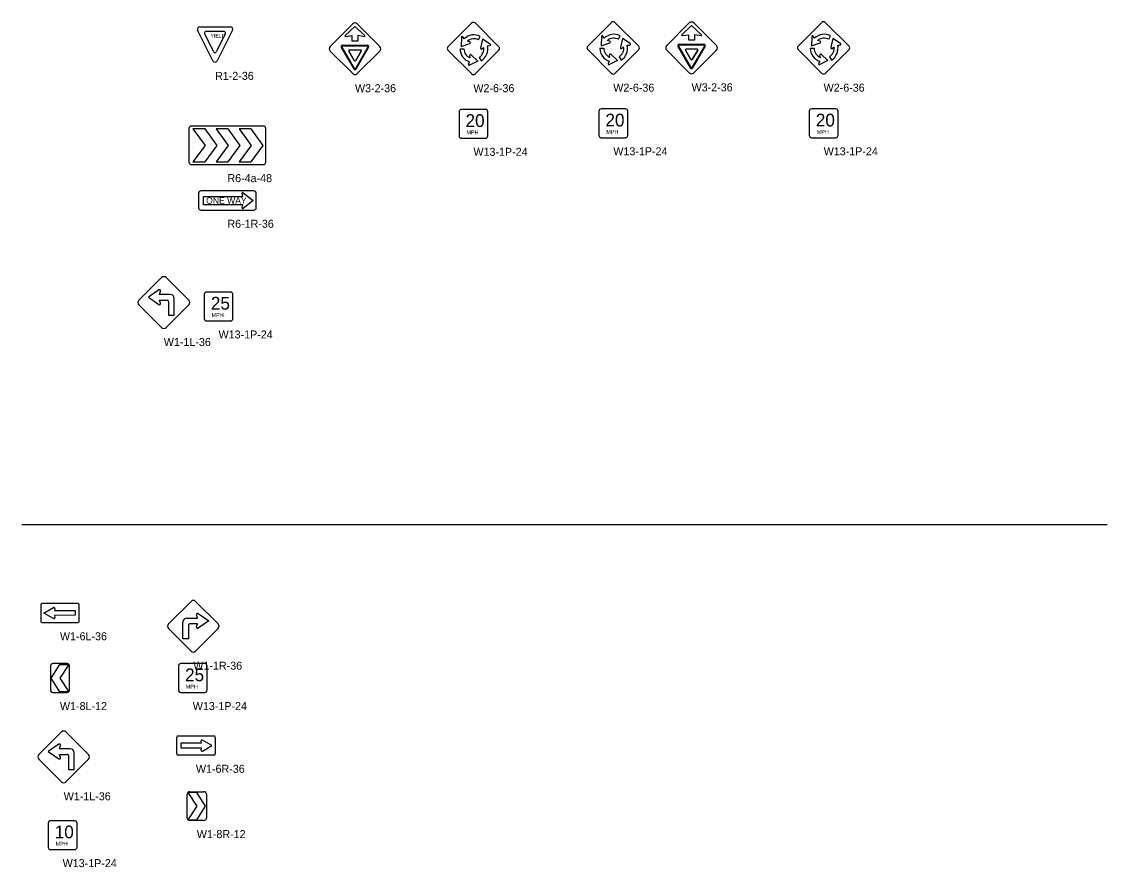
# Model space of a CAD drawing. Extents: x 9512 to 10078, y 6630 to 7070.
import ezdxf

# ---------------------------------------------------------------- set-up
doc = ezdxf.new("R2010")
doc.units = 0
for name, color, linetype in [('Default', 7, 'Continuous'), ('SN_P_Signs', 7, 'Continuous'), ('SN_P_Text', 7, 'Continuous')]:
    doc.layers.add(name, color=color, linetype=linetype)

msp = doc.modelspace()

# ---------------------------------------------------------------- linework, layer by layer
at = {"layer": 'Default'}
msp.add_line((10077.52, 6808.2), (9512.36, 6808.2), dxfattribs=at)
at = {"layer": 'SN_P_Signs'}
for p, q in [((9611.91, 7049.78), (9603.93, 7065.73)), ((9605.05, 7067.54), (9621, 7067.54)), ((9605.26, 7067.53), (9605.26, 7067.54)), ((9617.79, 7065.04), (9608.26, 7065.04)), ((9614.63, 7067.54), (9614.61, 7067.53)), ((9685.87, 7067.78), (9680.72, 7062.93)), ((9691.01, 7062.93), (9685.87, 7067.78)), ((9861.1, 7068.23), (9855.95, 7063.38)), ((9866.24, 7063.38), (9861.1, 7068.23)), ((9612.37, 7054.44), (9607.6, 7063.98)), ((9680.89, 7062.57), (9684.2, 7062.99)), ((9684.2, 7062.99), (9684.2, 7060.28)), ((9684.2, 7060.28), (9687.53, 7060.28)), ((9687.53, 7060.28), (9687.53, 7063.13)), ((9687.53, 7063.13), (9690.83, 7062.57)), ((9741.29, 7062.11), (9741.17, 7057.33)), ((9741.17, 7057.33), (9745.69, 7058.93)), ((9742.79, 7061.32), (9742.02, 7062.36)), ((9742.79, 7061.32), (9742.79, 7061.32)), ((9745.68, 7059.71), (9744.46, 7060.11)), ((9750.18, 7060.76), (9751.11, 7062.55)), ((9752.25, 7061.09), (9751.28, 7056.4)), ((9756.27, 7058.52), (9752.25, 7061.09)), ((9814.12, 7062.39), (9813.99, 7057.61)), ((9813.99, 7057.61), (9818.51, 7059.21)), ((9815.61, 7061.6), (9814.85, 7062.64)), ((9815.61, 7061.6), (9815.61, 7061.6)), ((9818.51, 7059.99), (9817.29, 7060.39)), ((9823, 7061.04), (9823.93, 7062.83)), ((9825.07, 7061.37), (9824.1, 7056.68)), ((9829.1, 7058.8), (9825.07, 7061.37)), ((9856.13, 7063.02), (9859.43, 7063.43)), ((9859.43, 7063.43), (9859.43, 7060.73)), ((9859.43, 7060.73), (9862.77, 7060.73)), ((9862.77, 7060.73), (9862.77, 7063.57)), ((9862.77, 7063.57), (9866.06, 7063.02)), ((9923.64, 7062.39), (9923.51, 7057.61)), ((9923.51, 7057.61), (9928.03, 7059.21)), ((9925.13, 7061.6), (9924.37, 7062.64)), ((9925.13, 7061.6), (9925.13, 7061.6)), ((9928.03, 7059.99), (9926.81, 7060.39)), ((9932.52, 7061.04), (9933.45, 7062.83)), ((9934.59, 7061.37), (9933.62, 7056.68)), ((9938.62, 7058.8), (9934.59, 7061.37)), ((9678.75, 7056.84), (9685.2, 7045.67)), ((9679.05, 7057.01), (9685.5, 7045.84)), ((9679.42, 7057.99), (9692.32, 7057.99)), ((9679.42, 7057.65), (9692.32, 7057.65)), ((9682.66, 7054.94), (9685.51, 7050)), ((9683.02, 7055.56), (9688.72, 7055.56)), ((9686.23, 7045.84), (9692.68, 7057.01)), ((9686.23, 7050), (9689.08, 7054.94)), ((9686.53, 7045.67), (9692.98, 7056.84)), ((9740.55, 7056.11), (9742.58, 7056.11)), ((9751.95, 7056), (9752.92, 7056.84)), ((9754.82, 7057.64), (9756.11, 7057.76)), ((9813.38, 7056.39), (9815.4, 7056.39)), ((9819.09, 7053.26), (9822.59, 7049.98)), ((9824.78, 7056.28), (9825.74, 7057.12)), ((9827.64, 7057.92), (9828.93, 7058.04)), ((9853.99, 7057.29), (9860.44, 7046.12)), ((9854.28, 7057.46), (9860.73, 7046.29)), ((9854.65, 7058.44), (9867.55, 7058.44)), ((9854.65, 7058.09), (9867.55, 7058.09)), ((9857.89, 7055.38), (9860.74, 7050.45)), ((9858.25, 7056.01), (9863.95, 7056.01)), ((9861.46, 7050.45), (9864.31, 7055.38)), ((9861.47, 7046.29), (9867.92, 7057.46)), ((9861.76, 7046.12), (9868.21, 7057.29)), ((9922.9, 7056.39), (9924.92, 7056.39)), ((9928.61, 7053.26), (9932.11, 7049.98)), ((9934.3, 7056.28), (9935.26, 7057.12)), ((9937.16, 7057.92), (9938.45, 7058.04)), ((9744.92, 7048.14), (9745.49, 7049.3)), ((9749.77, 7049.7), (9745.47, 7047.61)), ((9745.79, 7051.35), (9745.57, 7052.61)), ((9746.27, 7052.98), (9749.77, 7049.7)), ((9750.51, 7051.61), (9751.57, 7049.89)), ((9817.74, 7048.42), (9818.31, 7049.58)), ((9822.59, 7049.98), (9818.29, 7047.89)), ((9818.61, 7051.63), (9818.4, 7052.89)), ((9823.34, 7051.89), (9824.39, 7050.17)), ((9927.26, 7048.42), (9927.83, 7049.58)), ((9932.11, 7049.98), (9927.81, 7047.89)), ((9928.13, 7051.63), (9927.92, 7052.89)), ((9932.86, 7051.89), (9933.91, 7050.17)), ((9740.03, 7023.29), (9740.03, 7010.79)), ((9753.78, 7024.54), (9741.28, 7024.54)), ((9755.03, 7010.79), (9755.03, 7023.29)), ((9812.86, 7023.57), (9812.86, 7011.07)), ((9826.61, 7024.82), (9814.11, 7024.82)), ((9827.86, 7011.07), (9827.86, 7023.57)), ((9922.38, 7023.57), (9922.38, 7011.07)), ((9936.13, 7024.82), (9923.63, 7024.82)), ((9937.38, 7011.07), (9937.38, 7023.57)), ((9607.83, 7014.43), (9601.53, 7014.43)), ((9601.53, 7014.43), (9607.83, 7005.83)), ((9614.14, 7005.83), (9607.83, 7014.43)), ((9619.81, 7014.43), (9613.51, 7014.43)), ((9613.51, 7014.43), (9619.81, 7005.83)), ((9626.11, 7005.83), (9619.81, 7014.43)), ((9631.79, 7014.43), (9625.49, 7014.43)), ((9625.49, 7014.43), (9631.79, 7005.83)), ((9638.09, 7005.83), (9631.79, 7014.43)), ((9741.28, 7009.54), (9753.78, 7009.54)), ((9814.11, 7009.82), (9826.61, 7009.82)), ((9923.63, 7009.82), (9936.13, 7009.82)), ((9607.83, 7005.83), (9601.53, 6997.24)), ((9607.83, 6997.24), (9614.14, 7005.83)), ((9619.81, 7005.83), (9613.51, 6997.24)), ((9619.81, 6997.24), (9626.11, 7005.83)), ((9631.79, 7005.83), (9625.49, 6997.24)), ((9631.79, 6997.24), (9638.09, 7005.83)), ((9601.53, 6997.24), (9607.83, 6997.24)), ((9613.51, 6997.24), (9619.81, 6997.24)), ((9625.49, 6997.24), (9631.79, 6997.24)), ((9627.51, 6979.27), (9627.09, 6980.86)), ((9627.59, 6981.19), (9632.79, 6977.07)), ((9606.95, 6979.27), (9627.51, 6979.27)), ((9606.95, 6974.89), (9606.95, 6979.27)), ((9627.5, 6974.89), (9606.95, 6974.89)), ((9627.09, 6973.3), (9627.5, 6974.89)), ((9632.79, 6977.07), (9627.59, 6972.97)), ((9583.82, 6930.56), (9578.3, 6926.76)), ((9584.15, 6928.22), (9584.66, 6929.94)), ((9621.1, 6929.45), (9608.6, 6929.45)), ((9578.3, 6926.76), (9583.82, 6922.97)), ((9589.69, 6928.22), (9584.15, 6928.22)), ((9584.66, 6923.59), (9584.15, 6925.31)), ((9584.15, 6925.31), (9588.16, 6925.31)), ((9588.85, 6924.61), (9588.85, 6917.46)), ((9591.77, 6917.46), (9591.77, 6926.14)), ((9607.35, 6928.2), (9607.35, 6915.7)), ((9622.35, 6915.7), (9622.35, 6928.2)), ((9588.85, 6917.46), (9591.77, 6917.46)), ((9608.6, 6914.45), (9621.1, 6914.45)), ((9523.93, 6762.34), (9528.86, 6765.16)), ((9528.86, 6759.53), (9523.93, 6762.34)), ((9529.64, 6764.64), (9529.51, 6763.59)), ((9529.51, 6763.59), (9540.19, 6763.59)), ((9540.19, 6761.16), (9529.51, 6761.09)), ((9529.51, 6761.09), (9529.64, 6760.05)), ((9540.19, 6763.59), (9540.19, 6761.16)), ((9598.39, 6759.71), (9603.93, 6759.71)), ((9603.93, 6759.71), (9603.41, 6761.43)), ((9604.26, 6762.04), (9609.78, 6758.25)), ((9596.31, 6748.95), (9596.31, 6757.63)), ((9599.22, 6756.1), (9599.22, 6748.95)), ((9603.93, 6756.79), (9599.92, 6756.79)), ((9603.41, 6755.08), (9603.93, 6756.79)), ((9609.78, 6758.25), (9604.26, 6754.46)), ((9599.22, 6748.95), (9596.31, 6748.95)), ((9532.27, 6735.58), (9536.85, 6735.58)), ((9593.92, 6734.75), (9593.92, 6722.25)), ((9607.67, 6736), (9595.17, 6736)), ((9608.92, 6722.25), (9608.92, 6734.75)), ((9536.85, 6721.41), (9532.27, 6721.41)), ((9595.17, 6721), (9607.67, 6721)), ((9531.69, 6694.04), (9526.17, 6690.25)), ((9532.02, 6691.71), (9532.53, 6693.43)), ((9537.56, 6691.71), (9532.02, 6691.71)), ((9605.82, 6694.59), (9595.14, 6694.59)), ((9595.14, 6694.59), (9595.14, 6692.15)), ((9595.14, 6692.15), (9605.82, 6692.09)), ((9605.69, 6695.64), (9605.82, 6694.59)), ((9605.82, 6692.09), (9605.69, 6691.04)), ((9611.4, 6693.34), (9606.47, 6696.15)), ((9606.47, 6690.52), (9611.4, 6693.34)), ((9526.17, 6690.25), (9531.69, 6686.46)), ((9532.53, 6687.08), (9532.02, 6688.79)), ((9532.02, 6688.79), (9536.03, 6688.79)), ((9536.72, 6688.1), (9536.72, 6680.95)), ((9539.64, 6680.95), (9539.64, 6689.63)), ((9536.72, 6680.95), (9539.64, 6680.95)), ((9603.51, 6668.92), (9598.93, 6668.92)), ((9526.16, 6652.96), (9526.16, 6640.46)), ((9539.91, 6654.21), (9527.41, 6654.21)), ((9541.16, 6640.46), (9541.16, 6652.96)), ((9598.93, 6654.76), (9603.51, 6654.76)), ((9527.41, 6639.21), (9539.91, 6639.21))]:
    msp.add_line(p, q, dxfattribs=at)
for points in [[(9622.12, 7065.73), (9614.14, 7049.78)], [(9672.9, 7057.29), (9684.69, 7069.08)], [(9687.05, 7069.08), (9698.83, 7057.29)], [(9734.24, 7057.17), (9746.61, 7069.54)], [(9748.38, 7069.54), (9760.75, 7057.17)], [(9807.06, 7057.45), (9819.43, 7069.82)], [(9821.2, 7069.82), (9833.57, 7057.45)], [(9848.14, 7057.74), (9859.92, 7069.52)], [(9862.28, 7069.52), (9874.06, 7057.74)], [(9916.58, 7057.45), (9928.95, 7069.82)], [(9930.72, 7069.82), (9943.09, 7057.45)], [(9618.45, 7063.98), (9613.68, 7054.44)], [(9684.69, 7043.15), (9672.9, 7054.93)], [(9679.05, 7057.01), (9685.5, 7045.84)], [(9692.32, 7057.65), (9679.42, 7057.65)], [(9685.51, 7050), (9682.66, 7054.94)], [(9683.02, 7055.56), (9688.72, 7055.56)], [(9686.23, 7045.84), (9692.68, 7057.01)], [(9689.08, 7054.94), (9686.23, 7050)], [(9698.83, 7054.93), (9687.05, 7043.15)], [(9746.61, 7043.03), (9734.24, 7055.4)], [(9760.75, 7055.4), (9748.38, 7043.03)], [(9819.43, 7043.31), (9807.06, 7055.68)], [(9833.57, 7055.68), (9821.2, 7043.31)], [(9859.92, 7043.6), (9848.14, 7055.38)], [(9854.28, 7057.46), (9860.73, 7046.29)], [(9867.55, 7058.09), (9854.65, 7058.09)], [(9860.74, 7050.45), (9857.89, 7055.38)], [(9858.25, 7056.01), (9863.95, 7056.01)], [(9864.31, 7055.38), (9861.46, 7050.45)], [(9861.47, 7046.29), (9867.92, 7057.46)], [(9874.06, 7055.38), (9862.28, 7043.6)], [(9928.95, 7043.31), (9916.58, 7055.68)], [(9943.09, 7055.68), (9930.72, 7043.31)], [(9599.45, 7014.58), (9599.45, 6997.08)], [(9638.2, 7015.83), (9600.7, 7015.83)], [(9639.45, 6997.08), (9639.45, 7014.58)], [(9600.7, 6995.83), (9638.2, 6995.83)], [(9604.45, 6980.83), (9604.45, 6973.33)], [(9633.2, 6982.08), (9605.7, 6982.08)], [(9634.45, 6973.33), (9634.45, 6980.83)], [(9605.7, 6972.08), (9633.2, 6972.08)], [(9573.39, 6925.17), (9585.18, 6936.95)], [(9587.53, 6936.95), (9599.32, 6925.17)], [(9585.18, 6911.02), (9573.39, 6922.81)], [(9599.32, 6922.81), (9587.53, 6911.02)], [(9522.27, 6766.68), (9522.27, 6758.01)], [(9541.6, 6767.35), (9522.93, 6767.35)], [(9542.27, 6758.01), (9542.27, 6766.68)], [(9600.54, 6768.44), (9588.76, 6756.65)], [(9614.69, 6756.65), (9602.9, 6768.44)], [(9522.93, 6757.35), (9541.6, 6757.35)], [(9588.76, 6754.3), (9600.54, 6742.51)], [(9602.9, 6742.51), (9614.69, 6754.3)], [(9527.27, 6734.75), (9527.27, 6722.25)], [(9532.27, 6721.41), (9527.68, 6728.5), (9532.27, 6735.58)], [(9536.02, 6736), (9528.52, 6736)], [(9536.85, 6735.58), (9532.27, 6728.5), (9536.85, 6721.41)], [(9537.27, 6722.25), (9537.27, 6734.75)], [(9528.52, 6721), (9536.02, 6721)], [(9521.26, 6688.65), (9533.04, 6700.44)], [(9535.4, 6700.44), (9547.19, 6688.65)], [(9593.06, 6689.01), (9593.06, 6697.67)], [(9593.73, 6698.34), (9612.4, 6698.34)], [(9613.06, 6697.67), (9613.06, 6689.01)], [(9533.04, 6674.51), (9521.26, 6686.3)], [(9547.19, 6686.3), (9535.4, 6674.51)], [(9612.4, 6688.34), (9593.73, 6688.34)], [(9598.93, 6668.92), (9603.51, 6661.84), (9598.93, 6654.76)], [(9599.76, 6669.34), (9607.26, 6669.34)], [(9603.51, 6654.76), (9608.09, 6661.84), (9603.51, 6668.92)], [(9598.51, 6655.59), (9598.51, 6668.09)], [(9608.51, 6668.09), (9608.51, 6655.59)], [(9607.26, 6654.34), (9599.76, 6654.34)]]:
    msp.add_lwpolyline(points, dxfattribs=at)
for centre, radius, start, end in [((9820.32, 7068.94), 1.25, 45, 135), ((9929.84, 7068.94), 1.25, 45, 135), ((9605.05, 7066.29), 1.25, 90, 206.5651), ((9608.26, 7064.31), 0.733, 90, 206.5651), ((9617.79, 7064.31), 0.733, 333.4349, 90), ((9621, 7066.29), 1.25, 333.4349, 90), ((9685.87, 7067.9), 1.67, 45, 135), ((9747.49, 7068.66), 1.25, 45, 135), ((9861.1, 7068.34), 1.67, 45, 135), ((9680.87, 7062.78), 0.211, 133.2891, 277.1751), ((9690.87, 7062.78), 0.211, 260.4249, 46.7109), ((9741.71, 7062.1), 0.413, 33.2065, 178.5178), ((9747.81, 7056.12), 7.23, 62.8195, 134.0216), ((9747.81, 7056.13), 5.2, 62.9469, 130.0536), ((9745.55, 7059.32), 0.413, 289.4823, 72.1109), ((9814.53, 7062.38), 0.413, 33.2065, 178.5178), ((9820.63, 7056.4), 7.23, 62.8195, 134.0216), ((9820.63, 7056.41), 5.2, 62.9469, 130.0536), ((9818.38, 7059.6), 0.413, 289.4823, 72.1109), ((9856.1, 7063.23), 0.211, 133.2891, 277.1751), ((9866.1, 7063.23), 0.211, 260.4249, 46.7109), ((9924.05, 7062.38), 0.413, 33.2065, 178.5178), ((9930.15, 7056.4), 7.23, 62.8195, 134.0216), ((9930.15, 7056.41), 5.2, 62.9469, 130.0536), ((9927.9, 7059.6), 0.413, 289.4823, 72.1109), ((9613.02, 7054.77), 0.733, 206.5651, 333.4349), ((9674.08, 7056.11), 1.67, 135, 225), ((9679.42, 7057.22), 0.767, 90, 210), ((9679.42, 7057.22), 0.422, 90, 210), ((9679.42, 7057.22), 0.422, 90, 210), ((9683.02, 7055.15), 0.417, 90, 210), ((9683.02, 7055.15), 0.417, 90, 210), ((9688.72, 7055.15), 0.417, 330, 90), ((9688.72, 7055.15), 0.417, 330, 90), ((9692.32, 7057.22), 0.767, 330, 90), ((9692.32, 7057.22), 0.422, 330, 90), ((9692.32, 7057.22), 0.422, 330, 90), ((9697.65, 7056.11), 1.67, 315, 45), ((9735.12, 7056.28), 1.25, 135, 225), ((9747.78, 7056.15), 7.23, 180.3226, 251.4923), ((9747.78, 7056.15), 5.2, 180.4481, 247.5243), ((9747.78, 7056.04), 5.2, 301.7386, 8.8434), ((9751.68, 7056.31), 0.413, 168.2721, 310.9007), ((9747.78, 7056.04), 7.23, 301.6419, 12.8114), ((9756.05, 7058.16), 0.413, 271.9963, 57.3076), ((9759.87, 7056.28), 1.25, 315, 45), ((9807.94, 7056.56), 1.25, 135, 225), ((9820.6, 7056.43), 7.23, 180.3226, 251.4923), ((9820.6, 7056.43), 5.2, 180.4481, 247.5243), ((9818.81, 7052.95), 0.413, 46.953, 189.5816), ((9820.6, 7056.32), 5.2, 301.7386, 8.8434), ((9824.5, 7056.59), 0.413, 168.2721, 310.9007), ((9820.6, 7056.32), 7.23, 301.6419, 12.8114), ((9828.87, 7058.44), 0.413, 271.9963, 57.3076), ((9832.69, 7056.56), 1.25, 315, 45), ((9849.31, 7056.56), 1.67, 135, 225), ((9854.65, 7057.67), 0.767, 90, 210), ((9854.65, 7057.67), 0.422, 90, 210), ((9854.65, 7057.67), 0.422, 90, 210), ((9858.25, 7055.59), 0.417, 90, 210), ((9858.25, 7055.59), 0.417, 90, 210), ((9863.95, 7055.59), 0.417, 330, 90), ((9863.95, 7055.59), 0.417, 330, 90), ((9867.55, 7057.67), 0.767, 330, 90), ((9867.55, 7057.67), 0.422, 330, 90), ((9867.55, 7057.67), 0.422, 330, 90), ((9872.88, 7056.56), 1.67, 315, 45), ((9917.46, 7056.56), 1.25, 135, 225), ((9930.12, 7056.43), 7.23, 180.3226, 251.4923), ((9930.12, 7056.43), 5.2, 180.4481, 247.5243), ((9928.33, 7052.95), 0.413, 46.953, 189.5816), ((9930.12, 7056.32), 5.2, 301.7386, 8.8434), ((9934.02, 7056.59), 0.413, 168.2721, 310.9007), ((9930.12, 7056.32), 7.23, 301.6419, 12.8114), ((9938.39, 7058.44), 0.413, 271.9963, 57.3076), ((9942.21, 7056.56), 1.25, 315, 45), ((9613.02, 7050.33), 1.25, 206.5651, 333.4349), ((9685.87, 7050.21), 0.417, 210, 330), ((9685.87, 7050.21), 0.417, 210, 330), ((9745.29, 7047.98), 0.413, 150.6772, 295.9885), ((9745.98, 7052.67), 0.413, 46.953, 189.5816), ((9818.12, 7048.26), 0.413, 150.6772, 295.9885), ((9861.1, 7050.65), 0.417, 210, 330), ((9861.1, 7050.65), 0.417, 210, 330), ((9927.64, 7048.26), 0.413, 150.6772, 295.9885), ((9685.87, 7044.33), 1.67, 225, 315), ((9685.87, 7046.05), 0.767, 210, 330), ((9685.87, 7046.05), 0.422, 210, 330), ((9685.87, 7046.05), 0.422, 210, 330), ((9747.49, 7043.91), 1.25, 225, 315), ((9820.32, 7044.19), 1.25, 225, 315), ((9861.1, 7044.77), 1.67, 225, 315), ((9861.1, 7046.5), 0.767, 210, 330), ((9861.1, 7046.5), 0.422, 210, 330), ((9861.1, 7046.5), 0.422, 210, 330), ((9929.84, 7044.19), 1.25, 225, 315), ((9741.28, 7023.29), 1.25, 90, 180), ((9753.78, 7023.29), 1.25, 0, 90), ((9814.11, 7023.57), 1.25, 90, 180), ((9826.61, 7023.57), 1.25, 0, 90), ((9923.63, 7023.57), 1.25, 90, 180), ((9936.13, 7023.57), 1.25, 0, 90), ((9600.7, 7014.58), 1.25, 90, 180), ((9638.2, 7014.58), 1.25, 0, 90), ((9741.28, 7010.79), 1.25, 180, 270), ((9753.78, 7010.79), 1.25, 270, 0), ((9814.11, 7011.07), 1.25, 180, 270), ((9826.61, 7011.07), 1.25, 270, 0), ((9923.63, 7011.07), 1.25, 180, 270), ((9936.13, 7011.07), 1.25, 270, 0), ((9600.7, 6997.08), 1.25, 180, 270), ((9638.2, 6997.08), 1.25, 270, 0), ((9605.7, 6980.83), 1.25, 90, 180), ((9627.4, 6980.94), 0.314, 51.658, 194.2174), ((9633.2, 6980.83), 1.25, 0, 90), ((9605.7, 6973.33), 1.25, 180, 270), ((9627.4, 6973.22), 0.314, 165.7568, 308.3725), ((9633.2, 6973.33), 1.25, 270, 360), ((9586.35, 6935.77), 1.67, 45, 135), ((9584.13, 6930.1), 0.556, 343.3557, 124.4881), ((9608.6, 6928.2), 1.25, 90, 180), ((9621.1, 6928.2), 1.25, 0, 90), ((9574.57, 6923.99), 1.67, 135, 225), ((9584.13, 6923.43), 0.556, 235.5119, 16.6443), ((9588.16, 6924.61), 0.694, 0, 90), ((9589.69, 6926.14), 2.08, 0, 90), ((9598.14, 6923.99), 1.67, 315, 45), ((9608.6, 6915.7), 1.25, 180, 270), ((9621.1, 6915.7), 1.25, 270, 0), ((9586.35, 6912.2), 1.67, 225, 315), ((9522.93, 6766.68), 0.667, 90, 180), ((9529.12, 6764.71), 0.521, 352.875, 119.7449), ((9541.6, 6766.68), 0.667, 0, 90), ((9601.72, 6767.26), 1.67, 45, 135), ((9529.12, 6759.98), 0.521, 240.2551, 7.125), ((9598.39, 6757.63), 2.08, 90, 180), ((9603.95, 6761.59), 0.556, 55.5119, 196.6443), ((9522.93, 6758.01), 0.667, 180, 270), ((9541.6, 6758.01), 0.667, 270, 0), ((9589.94, 6755.48), 1.67, 135, 225), ((9599.92, 6756.1), 0.694, 90, 180), ((9603.95, 6754.92), 0.556, 163.3557, 304.4881), ((9613.51, 6755.48), 1.67, 315, 45), ((9601.72, 6743.69), 1.67, 225, 315), ((9528.52, 6734.75), 1.25, 90, 180), ((9536.02, 6734.75), 1.25, 0, 90), ((9595.16, 6734.75), 1.25, 90, 180), ((9607.66, 6734.75), 1.25, 0, 90), ((9528.52, 6722.25), 1.25, 180, 270), ((9536.02, 6722.25), 1.25, 270, 360), ((9595.16, 6722.25), 1.25, 180, 270), ((9607.66, 6722.25), 1.25, 270, 0), ((9534.22, 6699.26), 1.67, 45, 135), ((9593.73, 6697.67), 0.667, 90, 180), ((9612.4, 6697.67), 0.667, 0, 90), ((9532, 6693.59), 0.556, 343.3557, 124.4881), ((9537.56, 6689.63), 2.08, 0, 90), ((9606.21, 6695.7), 0.521, 60.2551, 187.125), ((9522.44, 6687.48), 1.67, 135, 225), ((9532, 6686.92), 0.556, 235.5119, 16.6443), ((9536.03, 6688.1), 0.694, 0, 90), ((9546.01, 6687.48), 1.67, 315, 45), ((9593.73, 6689.01), 0.667, 180, 270), ((9606.21, 6690.97), 0.521, 172.875, 299.7449), ((9612.4, 6689.01), 0.667, 270, 360), ((9534.22, 6675.69), 1.67, 225, 315), ((9599.76, 6668.09), 1.25, 90, 180), ((9607.26, 6668.09), 1.25, 0, 90), ((9527.41, 6652.96), 1.25, 90, 180), ((9539.91, 6652.96), 1.25, 0, 90), ((9599.76, 6655.59), 1.25, 180, 270), ((9607.26, 6655.59), 1.25, 270, 0), ((9527.41, 6640.46), 1.25, 180, 270), ((9539.91, 6640.46), 1.25, 270, 0)]:
    msp.add_arc(centre, radius, start, end, dxfattribs=at)

# ---------------------------------------------------------------- texts
for s, height, p in [('YIELD', 1.925, (9610.67, 7061.95)), ('20', 6.667, (9743.42, 7015.37)), ('20', 6.667, (9816.25, 7015.65)), ('20', 6.667, (9925.77, 7015.65)), ('MPH', 2.043, (9816.74, 7011.81)), ('MPH', 2.043, (9926.26, 7011.81)), ('MPH', 2.043, (9743.92, 7011.53)), ('ONE WAY', 3.333, (9608.4, 6975.41)), ('25', 6.667, (9610.84, 6920.28)), ('MPH', 2.043, (9611.24, 6916.44)), ('25', 6.667, (9597.41, 6726.83)), ('MPH', 2.043, (9597.8, 6722.99)), ('10', 6.667, (9529.55, 6645.05)), ('MPH', 2.043, (9530.05, 6641.2))]:
    msp.add_text(s, height=height, dxfattribs=at).set_placement(p)
at = {"layer": 'SN_P_Text'}
for s, p in [('R1-2-36', (9613.02, 7039.92)), ('W3-2-36', (9685.87, 7033.49)), ('W2-6-36', (9747.49, 7033.49)), ('W2-6-36', (9820.32, 7033.77)), ('W3-2-36', (9861.1, 7033.94)), ('W2-6-36', (9929.84, 7033.77)), ('W13-1P-24', (9747.53, 7000.37)), ('W13-1P-24', (9820.36, 7000.65)), ('W13-1P-24', (9929.88, 7000.65)), ('R6-4a-48', (9619.45, 6986.67)), ('R6-1R-36', (9619.45, 6962.91)), ('W13-1P-24', (9614.85, 6905.28)), ('W1-1L-36', (9586.35, 6901.37)), ('W1-6L-36', (9532.27, 6748.18)), ('W1-1R-36', (9601.72, 6732.86)), ('W1-8L-12', (9532.27, 6711.83)), ('W13-1P-24', (9601.42, 6711.83)), ('W1-6R-36', (9603.06, 6679.17)), ('W1-1L-36', (9534.22, 6664.86)), ('W1-8R-12', (9603.51, 6645.17)), ('W13-1P-24', (9533.66, 6630.05))]:
    msp.add_text(s, height=4.167, dxfattribs=at).set_placement(p)

doc.saveas('drawing.dxf')
